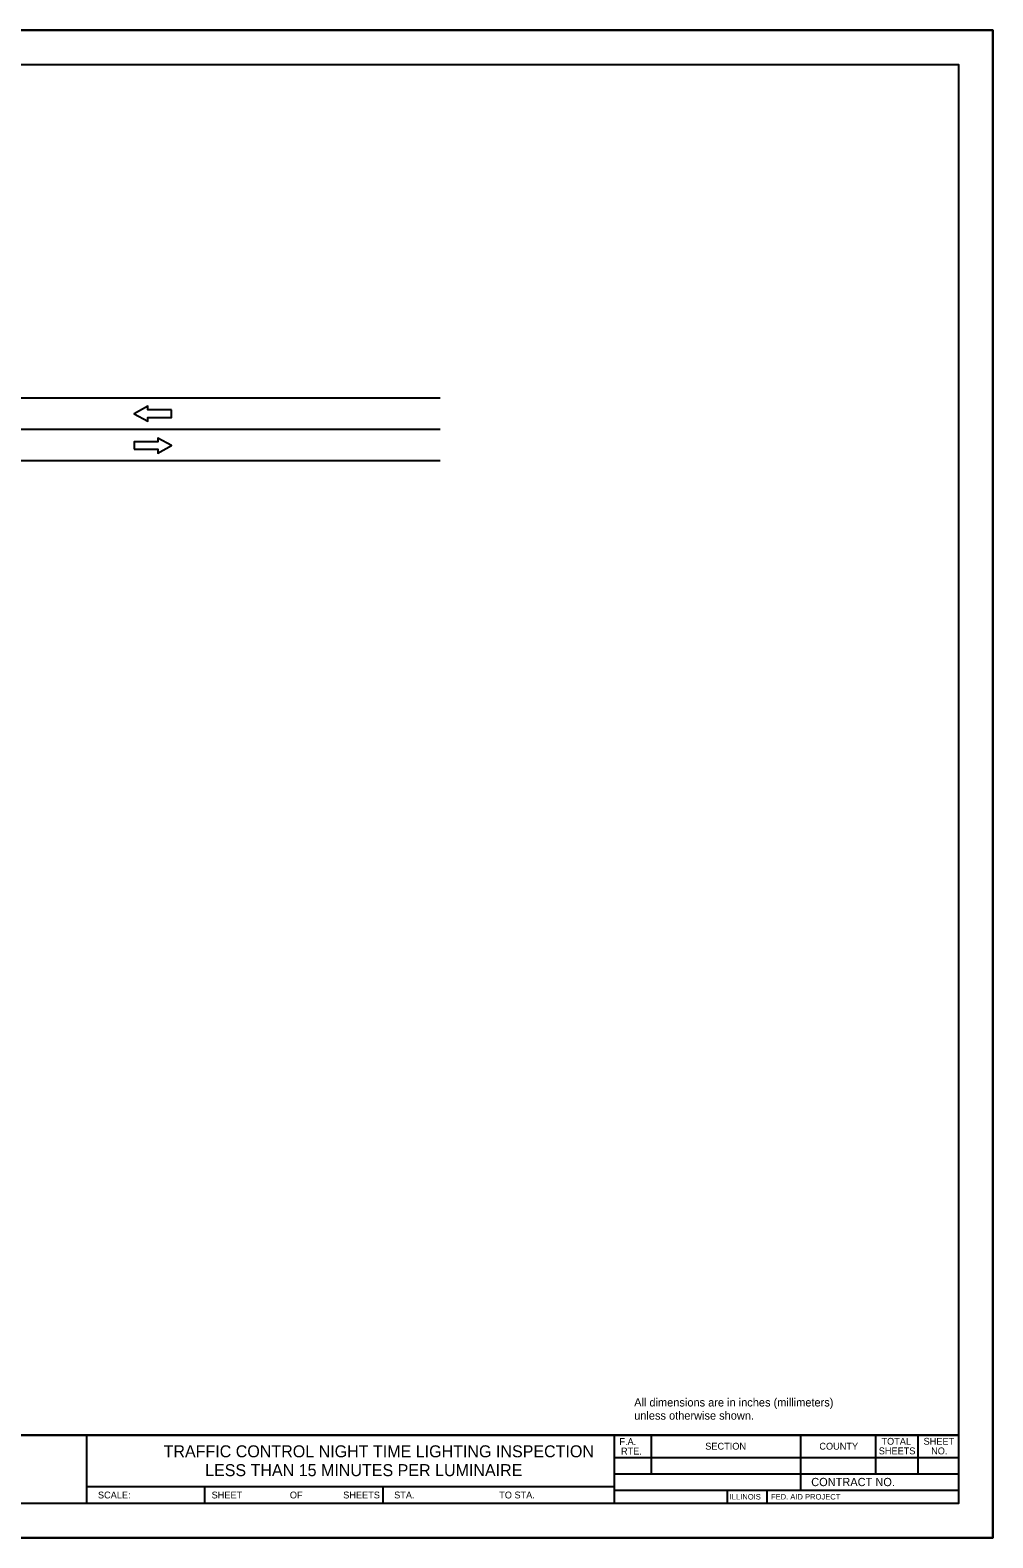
# Model space of a CAD drawing. Extents: x 1743918 to 1744598, y 1675275 to 1675715.
# Drawn here: x 1744317 to 1744598, y 1675275.2 to 1675715.2 of the extents above; entities that cross this region are included whole.
import ezdxf

# ---------------------------------------------------------------- set-up
doc = ezdxf.new("R2010")
doc.units = 0
for name, color, linetype in [('Alignment_EX_20 Centerline', 7, 'Continuous'), ('Level 48', 7, 'Continuous'), ('Lighting_EX_Above Ground Items', 7, 'Continuous'), ('Sheets_50 Reference Boundary', 7, 'Continuous'), ('Sheets_General Details', 7, 'Continuous'), ('Sheets_Printer Plotting Border', 7, 'Continuous'), ('Topo_EOP', 7, 'Continuous')]:
    doc.layers.add(name, color=color, linetype=linetype)

msp = doc.modelspace()

# ---------------------------------------------------------------- linework, layer by layer
at = {"layer": 'Alignment_EX_20 Centerline'}
msp.add_line((1744059.09, 1675598.83), (1744436.64, 1675598.83), dxfattribs=at)
at = {"layer": 'Level 48'}
msp.add_lwpolyline([(1743917.96, 1675715.25), (1744597.96, 1675715.25), (1744597.96, 1675275.25), (1743917.96, 1675275.25)], close=True, dxfattribs=at)
at = {"layer": 'Lighting_EX_Above Ground Items'}
for points in [[(1744358.32, 1675604.42), (1744351.39, 1675604.42), (1744351.39, 1675605.52), (1744347.37, 1675603.32), (1744351.39, 1675601.13), (1744351.39, 1675602.23), (1744358.32, 1675602.23)], [(1744347.37, 1675592.92), (1744354.31, 1675592.92), (1744354.31, 1675591.83), (1744358.32, 1675594.02), (1744354.31, 1675596.21), (1744354.31, 1675595.11), (1744347.37, 1675595.11)]]:
    msp.add_lwpolyline(points, close=True, dxfattribs=at)
at = {"layer": 'Sheets_50 Reference Boundary'}
msp.add_lwpolyline([(1743957.96, 1675705.24), (1744587.96, 1675705.24), (1744587.96, 1675305.25), (1743957.96, 1675305.25)], close=True, dxfattribs=at)
at = {"layer": 'Sheets_General Details'}
for p, q in [((1744597.96, 1675715.25), (1743917.96, 1675715.25)), ((1744597.96, 1675275.25), (1744597.96, 1675715.25)), ((1743957.96, 1675305.25), (1744587.96, 1675305.25)), ((1744333.45, 1675305.25), (1744333.45, 1675285.25)), ((1744487.45, 1675305.25), (1744487.45, 1675285.25)), ((1744498.25, 1675305.25), (1744498.25, 1675293.94)), ((1744541.85, 1675305.25), (1744541.85, 1675289.14)), ((1744563.69, 1675305.25), (1744563.69, 1675293.94)), ((1744576.11, 1675305.25), (1744576.11, 1675293.94)), ((1744587.96, 1675305.25), (1744587.96, 1675305.25)), ((1744487.45, 1675298.74), (1744587.96, 1675298.74)), ((1744487.45, 1675293.94), (1744587.96, 1675293.94)), ((1744333.45, 1675290.25), (1744487.45, 1675290.25)), ((1744367.96, 1675290.25), (1744367.96, 1675285.25)), ((1744419.96, 1675290.25), (1744419.96, 1675285.25)), ((1744487.45, 1675289.14), (1744587.96, 1675289.14)), ((1744520.39, 1675289.14), (1744520.39, 1675285.25)), ((1744531.99, 1675289.14), (1744531.99, 1675285.25)), ((1744597.96, 1675275.25), (1743917.96, 1675275.25))]:
    msp.add_line(p, q, dxfattribs=at)
msp.add_lwpolyline([(1743957.96, 1675705.25), (1744587.96, 1675705.25), (1744587.96, 1675285.25), (1743957.96, 1675285.25)], close=True, dxfattribs=at)
at = {"layer": 'Sheets_Printer Plotting Border'}
msp.add_lwpolyline([(1743917.96, 1675275.25), (1744597.96, 1675275.25), (1744597.96, 1675715.25), (1743917.96, 1675715.25)], close=True, dxfattribs=at)
at = {"layer": 'Topo_EOP'}
for p, q in [((1744059.09, 1675607.96), (1744436.64, 1675607.96)), ((1744059.09, 1675589.7), (1744436.64, 1675589.7))]:
    msp.add_line(p, q, dxfattribs=at)

# ---------------------------------------------------------------- texts
at = {"layer": 'Sheets_General Details'}
for s, height, p in [('All dimensions are in inches (millimeters)', 2.4, (1744493.3, 1675313.58)), ('unless otherwise shown.', 2.4, (1744493.3, 1675309.74)), ('TOTAL', 2, (1744565.46, 1675302.42)), ('SHEET', 2, (1744577.75, 1675302.42)), ('TRAFFIC CONTROL NIGHT TIME LIGHTING INSPECTION', 3.5, (1744355.98, 1675298.75)), ('F.A.  ', 2, (1744488.99, 1675302.35)), ('RTE.', 2, (1744489.45, 1675299.55)), ('SECTION', 2, (1744514.05, 1675300.99)), ('COUNTY', 2, (1744547.34, 1675300.99)), ('SHEETS', 2, (1744564.67, 1675299.62)), ('NO.', 2, (1744579.95, 1675299.62)), ('LESS THAN 15 MINUTES PER LUMINAIRE', 3.5, (1744368.1, 1675293.25)), ('CONTRACT NO.      ', 2.4, (1744544.96, 1675290.34)), ('SCALE:          ', 2, (1744336.83, 1675286.75)), ('SHEET', 2, (1744370, 1675286.75)), ('OF', 2, (1744392.82, 1675286.75)), ('SHEETS', 2, (1744408.4, 1675286.75)), ('STA.', 2, (1744423.26, 1675286.75)), ('TO STA.', 2, (1744453.92, 1675286.75)), ('ILLINOIS', 1.6, (1744521.17, 1675286.44)), ('FED. AID PROJECT', 1.6, (1744533.21, 1675286.44))]:
    msp.add_text(s, height=height, dxfattribs=at).set_placement(p)

doc.saveas('drawing.dxf')
